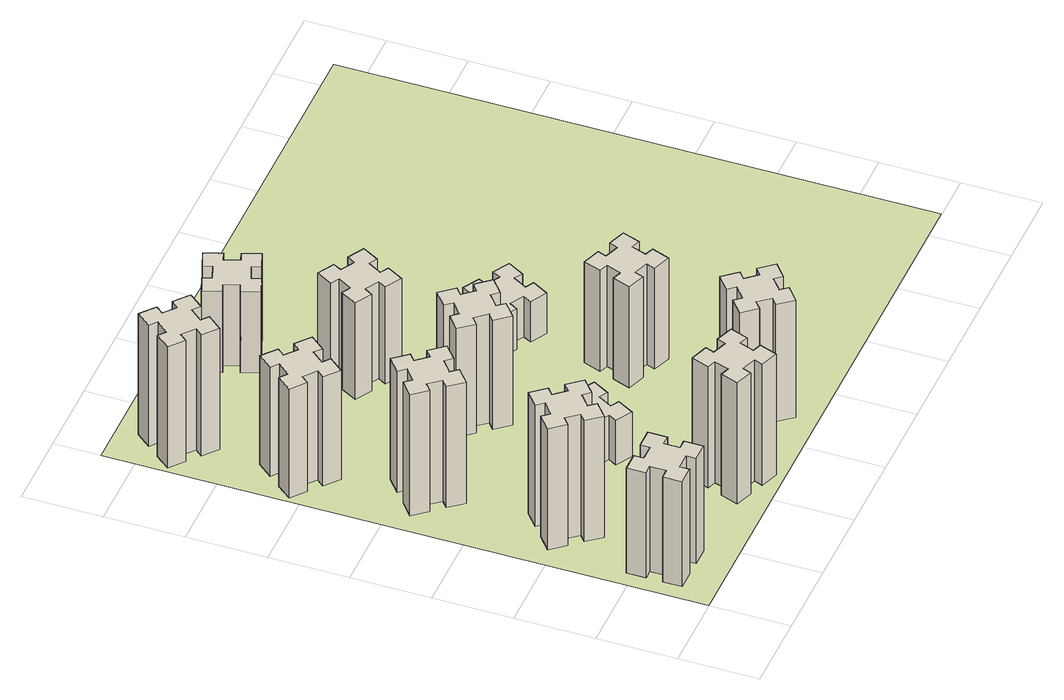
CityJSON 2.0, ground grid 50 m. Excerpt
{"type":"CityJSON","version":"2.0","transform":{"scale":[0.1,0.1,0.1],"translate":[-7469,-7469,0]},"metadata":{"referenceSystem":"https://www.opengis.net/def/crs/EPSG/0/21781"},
"CityObjects":{
"building1":{"type":"Building","attributes":{"class":"1000","function":"1000","usage":"1000","yearOfConstruction":2016,"roofType":"1000","measuredHeight":78,"storeysAboveGround":30,"storeysBelowGround":0},"geometry":[{"type":"Solid","lod":"1","boundaries":[[[[0,1,2,3,4,5,6,7,8,9,10,11,12,13,14,15,16,17,18,19]],[[17,16,20,21]],[[16,15,22,20]],[[15,14,23,22]],[[14,13,24,23]],[[13,12,25,24]],[[12,11,26,25]],[[11,10,27,26]],[[10,9,28,27]],[[9,8,29,28]],[[8,7,30,29]],[[7,6,31,30]],[[6,5,32,31]],[[5,4,33,32]],[[4,3,34,33]],[[3,2,35,34]],[[2,1,36,35]],[[1,0,37,36]],[[0,19,38,37]],[[19,18,39,38]],[[18,17,21,39]],[[24,25,26,27,28,29,30,31,32,33,34,35,36,37,38,39,21,20,22,23]]]]}]},
"building2":{"type":"Building","attributes":{"class":"1000","function":"1000","usage":"1000","yearOfConstruction":2016,"roofType":"1000","measuredHeight":90,"storeysAboveGround":30,"storeysBelowGround":0},"geometry":[{"type":"Solid","lod":"1","boundaries":[[[[40,41,42,43,44,45,46,47,48,49,50,51,52,53,54,55,56,57,58,59]],[[57,56,60,61]],[[56,55,62,60]],[[55,54,63,62]],[[54,53,64,63]],[[53,52,65,64]],[[52,51,66,65]],[[51,50,67,66]],[[50,49,68,67]],[[49,48,69,68]],[[48,47,70,69]],[[47,46,71,70]],[[46,45,72,71]],[[45,44,73,72]],[[44,43,74,73]],[[43,42,75,74]],[[42,41,76,75]],[[41,40,77,76]],[[40,59,78,77]],[[59,58,79,78]],[[58,57,61,79]],[[64,65,66,67,68,69,70,71,72,73,74,75,76,77,78,79,61,60,62,63]]]]}]},
"building3":{"type":"Building","attributes":{"class":"1000","function":"1000","usage":"1000","yearOfConstruction":2016,"roofType":"1000","measuredHeight":90,"storeysAboveGround":30,"storeysBelowGround":0},"geometry":[{"type":"Solid","lod":"1","boundaries":[[[[80,81,82,83,84,85,86,87,88,89,90,91,92,93,94,95,96,97,98,99]],[[97,96,100,101]],[[96,95,102,100]],[[95,94,103,102]],[[94,93,104,103]],[[93,92,105,104]],[[92,91,106,105]],[[91,90,107,106]],[[90,89,108,107]],[[89,88,109,108]],[[88,87,110,109]],[[87,86,111,110]],[[86,85,112,111]],[[85,84,113,112]],[[84,83,114,113]],[[83,82,115,114]],[[82,81,116,115]],[[81,80,117,116]],[[80,99,118,117]],[[99,98,119,118]],[[98,97,101,119]],[[104,105,106,107,108,109,110,111,112,113,114,115,116,117,118,119,101,100,102,103]]]]}]},
"building4":{"type":"Building","attributes":{"class":"1000","function":"1000","usage":"1000","yearOfConstruction":2016,"roofType":"1000","measuredHeight":81,"storeysAboveGround":30,"storeysBelowGround":0},"geometry":[{"type":"Solid","lod":"1","boundaries":[[[[120,121,122,123,124,125,126,127,128,129,130,131,132,133,134,135,136,137,138,139]],[[137,136,140,141]],[[136,135,142,140]],[[135,134,143,142]],[[134,133,144,143]],[[133,132,145,144]],[[132,131,146,145]],[[131,130,147,146]],[[130,129,148,147]],[[129,128,149,148]],[[128,127,150,149]],[[127,126,151,150]],[[126,125,152,151]],[[125,124,153,152]],[[124,123,154,153]],[[123,122,155,154]],[[122,121,156,155]],[[121,120,157,156]],[[120,139,158,157]],[[139,138,159,158]],[[138,137,141,159]],[[144,145,146,147,148,149,150,151,152,153,154,155,156,157,158,159,141,140,142,143]]]]}]},
"building5":{"type":"Building","attributes":{"class":"1000","function":"1000","usage":"1000","yearOfConstruction":2016,"roofType":"1000","measuredHeight":90,"storeysAboveGround":30,"storeysBelowGround":0},"geometry":[{"type":"Solid","lod":"1","boundaries":[[[[160,161,162,163,164,165,166,167,168,169,170,171,172,173,174,175,176,177,178,179]],[[177,176,180,181]],[[176,175,182,180]],[[175,174,183,182]],[[174,173,184,183]],[[173,172,185,184]],[[172,171,186,185]],[[171,170,187,186]],[[170,169,188,187]],[[169,168,189,188]],[[168,167,190,189]],[[167,166,191,190]],[[166,165,192,191]],[[165,164,193,192]],[[164,163,194,193]],[[163,162,195,194]],[[162,161,196,195]],[[161,160,197,196]],[[160,179,198,197]],[[179,178,199,198]],[[178,177,181,199]],[[184,185,186,187,188,189,190,191,192,193,194,195,196,197,198,199,181,180,182,183]]]]}]},
"building6":{"type":"Building","attributes":{"class":"1000","function":"1000","usage":"1000","yearOfConstruction":2016,"roofType":"1000","measuredHeight":90,"storeysAboveGround":30,"storeysBelowGround":0},"geometry":[{"type":"Solid","lod":"1","boundaries":[[[[200,201,202,203,204,205,206,207,208,209,210,211,212,213,214,215,216,217,218,219]],[[217,216,220,221]],[[216,215,222,220]],[[215,214,223,222]],[[214,213,224,223]],[[213,212,225,224]],[[212,211,226,225]],[[211,210,227,226]],[[210,209,228,227]],[[209,208,229,228]],[[208,207,230,229]],[[207,206,231,230]],[[206,205,232,231]],[[205,204,233,232]],[[204,203,234,233]],[[203,202,235,234]],[[202,201,236,235]],[[201,200,237,236]],[[200,219,238,237]],[[219,218,239,238]],[[218,217,221,239]],[[224,225,226,227,228,229,230,231,232,233,234,235,236,237,238,239,221,220,222,223]]]]}]},
"building7":{"type":"Building","attributes":{"class":"1000","function":"1000","usage":"1000","yearOfConstruction":2016,"roofType":"1000","measuredHeight":33,"storeysAboveGround":30,"storeysBelowGround":0},"geometry":[{"type":"Solid","lod":"1","boundaries":[[[[240,241,242,243,244,245,246,247,248,249,250,251,252,253,254,255,256,257,258,259]],[[257,256,260,261]],[[256,255,262,260]],[[255,254,263,262]],[[254,253,264,263]],[[253,252,265,264]],[[252,251,266,265]],[[251,250,267,266]],[[250,249,268,267]],[[249,248,269,268]],[[248,247,270,269]],[[247,246,271,270]],[[246,245,272,271]],[[245,244,273,272]],[[244,243,274,273]],[[243,242,275,274]],[[242,241,276,275]],[[241,240,277,276]],[[240,259,278,277]],[[259,258,279,278]],[[258,257,261,279]],[[264,265,266,267,268,269,270,271,272,273,274,275,276,277,278,279,261,260,262,263]]]]}]},
"building8":{"type":"Building","attributes":{"class":"1000","function":"1000","usage":"1000","yearOfConstruction":2016,"roofType":"1000","measuredHeight":81,"storeysAboveGround":30,"storeysBelowGround":0},"geometry":[{"type":"Solid","lod":"1","boundaries":[[[[280,281,282,283,284,285,286,287,288,289,290,291,292,293,294,295,296,297,298,299]],[[297,296,300,301]],[[296,295,302,300]],[[295,294,303,302]],[[294,293,304,303]],[[293,292,305,304]],[[292,291,306,305]],[[291,290,307,306]],[[290,289,308,307]],[[289,288,309,308]],[[288,287,310,309]],[[287,286,311,310]],[[286,285,312,311]],[[285,284,313,312]],[[284,283,314,313]],[[283,282,315,314]],[[282,281,316,315]],[[281,280,317,316]],[[280,299,318,317]],[[299,298,319,318]],[[298,297,301,319]],[[304,305,306,307,308,309,310,311,312,313,314,315,316,317,318,319,301,300,302,303]]]]}]},
"building9":{"type":"Building","attributes":{"class":"1000","function":"1000","usage":"1000","yearOfConstruction":2016,"roofType":"1000","measuredHeight":87,"storeysAboveGround":30,"storeysBelowGround":0},"geometry":[{"type":"Solid","lod":"1","boundaries":[[[[320,321,322,323,324,325,326,327,328,329,330,331,332,333,334,335,336,337,338,339]],[[337,336,340,341]],[[336,335,342,340]],[[335,334,343,342]],[[334,333,344,343]],[[333,332,345,344]],[[332,331,346,345]],[[331,330,347,346]],[[330,329,348,347]],[[329,328,349,348]],[[328,327,350,349]],[[327,326,351,350]],[[326,325,352,351]],[[325,324,353,352]],[[324,323,354,353]],[[323,322,355,354]],[[322,321,356,355]],[[321,320,357,356]],[[320,339,358,357]],[[339,338,359,358]],[[338,337,341,359]],[[344,345,346,347,348,349,350,351,352,353,354,355,356,357,358,359,341,340,342,343]]]]}]},
"building10":{"type":"Building","attributes":{"class":"1000","function":"1000","usage":"1000","yearOfConstruction":2016,"roofType":"1000","measuredHeight":72,"storeysAboveGround":30,"storeysBelowGround":0},"geometry":[{"type":"Solid","lod":"1","boundaries":[[[[360,361,362,363,364,365,366,367,368,369,370,371,372,373,374,375,376,377,378,379]],[[377,376,380,381]],[[376,375,382,380]],[[375,374,383,382]],[[374,373,384,383]],[[373,372,385,384]],[[372,371,386,385]],[[371,370,387,386]],[[370,369,388,387]],[[369,368,389,388]],[[368,367,390,389]],[[367,366,391,390]],[[366,365,392,391]],[[365,364,393,392]],[[364,363,394,393]],[[363,362,395,394]],[[362,361,396,395]],[[361,360,397,396]],[[360,379,398,397]],[[379,378,399,398]],[[378,377,381,399]],[[384,385,386,387,388,389,390,391,392,393,394,395,396,397,398,399,381,380,382,383]]]]}]},
"building11":{"type":"Building","attributes":{"class":"1000","function":"1000","usage":"1000","yearOfConstruction":2016,"roofType":"1000","measuredHeight":60,"storeysAboveGround":30,"storeysBelowGround":0},"geometry":[{"type":"Solid","lod":"1","boundaries":[[[[400,401,402,403,404,405,406,407,408,409,410,411,412,413,414,415,416,417,418,419]],[[417,416,420,421]],[[416,415,422,420]],[[415,414,423,422]],[[414,413,424,423]],[[413,412,425,424]],[[412,411,426,425]],[[411,410,427,426]],[[410,409,428,427]],[[409,408,429,428]],[[408,407,430,429]],[[407,406,431,430]],[[406,405,432,431]],[[405,404,433,432]],[[404,403,434,433]],[[403,402,435,434]],[[402,401,436,435]],[[401,400,437,436]],[[400,419,438,437]],[[419,418,439,438]],[[418,417,421,439]],[[424,425,426,427,428,429,430,431,432,433,434,435,436,437,438,439,421,420,422,423]]]]}]},
"building12":{"type":"Building","attributes":{"class":"1000","function":"1000","usage":"1000","yearOfConstruction":2016,"roofType":"1000","measuredHeight":75,"storeysAboveGround":30,"storeysBelowGround":0},"geometry":[{"type":"Solid","lod":"1","boundaries":[[[[440,441,442,443,444,445,446,447,448,449,450,451,452,453,454,455,456,457,458,459]],[[457,456,460,461]],[[456,455,462,460]],[[455,454,463,462]],[[454,453,464,463]],[[453,452,465,464]],[[452,451,466,465]],[[451,450,467,466]],[[450,449,468,467]],[[449,448,469,468]],[[448,447,470,469]],[[447,446,471,470]],[[446,445,472,471]],[[445,444,473,472]],[[444,443,474,473]],[[443,442,475,474]],[[442,441,476,475]],[[441,440,477,476]],[[440,459,478,477]],[[459,458,479,478]],[[458,457,461,479]],[[464,465,466,467,468,469,470,471,472,473,474,475,476,477,478,479,461,460,462,463]]]]}]},
"building13":{"type":"Building","attributes":{"class":"1000","function":"1000","usage":"1000","yearOfConstruction":2016,"roofType":"1000","measuredHeight":30,"storeysAboveGround":30,"storeysBelowGround":0},"geometry":[{"type":"Solid","lod":"1","boundaries":[[[[480,481,482,483,484,485,486,487,488,489,490,491,492,493,494,495,496,497,498,499]],[[497,496,500,501]],[[496,495,502,500]],[[495,494,503,502]],[[494,493,504,503]],[[493,492,505,504]],[[492,491,506,505]],[[491,490,507,506]],[[490,489,508,507]],[[489,488,509,508]],[[488,487,510,509]],[[487,486,511,510]],[[486,485,512,511]],[[485,484,513,512]],[[484,483,514,513]],[[483,482,515,514]],[[482,481,516,515]],[[481,480,517,516]],[[480,499,518,517]],[[499,498,519,518]],[[498,497,501,519]],[[504,505,506,507,508,509,510,511,512,513,514,515,516,517,518,519,501,500,502,503]]]]}]},
"landuse1":{"type":"LandUse","attributes":{"name":"plot1","function":"1010"},"geometry":[{"type":"MultiSurface","lod":"1","boundaries":[[[520,521,522,523]]]}]}
},
"vertices":[
[165,425,0],[165,325,0],[105,325,0],[105,205,0],[225,205,0],[225,265,0],[325,265,0],[325,205,0],[445,205,0],[445,325,0],[385,325,0],[385,425,0],[445,425,0],[445,545,0],[325,545,0],[325,485,0],[225,485,0],[225,545,0],[105,545,0],[105,425,0],[225,485,780],[225,545,780],[325,485,780],[325,545,780],[445,545,780],[445,425,780],[385,425,780],[385,325,780],[445,325,780],[445,205,780],[325,205,780],[325,265,780],[225,265,780],[225,205,780],[105,205,780],[105,325,780],[165,325,780],[165,425,780],[105,425,780],[105,545,780],
[492,1048,0],[427,1124,0],[473,1163,0],[396,1255,0],[304,1178,0],[343,1132,0],[266,1067,0],[228,1113,0],[136,1036,0],[213,944,0],[259,983,0],[323,906,0],[277,868,0],[354,776,0],[446,853,0],[408,899,0],[484,963,0],[523,917,0],[615,994,0],[538,1086,0],[484,963,900],[523,917,900],[408,899,900],[446,853,900],[354,776,900],[277,868,900],[323,906,900],[259,983,900],[213,944,900],[136,1036,900],[228,1113,900],[266,1067,900],[343,1132,900],[304,1178,900],[396,1255,900],[473,1163,900],[427,1124,900],[492,1048,900],[538,1086,900],[615,994,900],
[492,1888,0],[427,1964,0],[473,2003,0],[396,2095,0],[304,2018,0],[343,1972,0],[266,1907,0],[228,1953,0],[136,1876,0],[213,1784,0],[259,1823,0],[323,1746,0],[277,1708,0],[354,1616,0],[446,1693,0],[408,1739,0],[484,1803,0],[523,1757,0],[615,1834,0],[538,1926,0],[484,1803,900],[523,1757,900],[408,1739,900],[446,1693,900],[354,1616,900],[277,1708,900],[323,1746,900],[259,1823,900],[213,1784,900],[136,1876,900],[228,1953,900],[266,1907,900],[343,1972,900],[304,2018,900],[396,2095,900],[473,2003,900],[427,1964,900],[492,1888,900],[538,1926,900],[615,1834,900],
[384,2647,0],[308,2712,0],[346,2758,0],[254,2835,0],[177,2743,0],[223,2704,0],[159,2628,0],[113,2666,0],[36,2574,0],[128,2497,0],[166,2543,0],[243,2479,0],[204,2433,0],[296,2356,0],[373,2448,0],[327,2486,0],[392,2563,0],[438,2524,0],[515,2616,0],[423,2693,0],[392,2563,810],[438,2524,810],[327,2486,810],[373,2448,810],[296,2356,810],[204,2433,810],[243,2479,810],[166,2543,810],[128,2497,810],[36,2574,810],[113,2666,810],[159,2628,810],[223,2704,810],[177,2743,810],[254,2835,810],[346,2758,810],[308,2712,810],[384,2647,810],[423,2693,810],[515,2616,810],
[1029,360,0],[995,266,0],[939,287,0],[897,174,0],[1010,133,0],[1031,189,0],[1125,155,0],[1104,99,0],[1217,57,0],[1258,170,0],[1202,191,0],[1236,285,0],[1292,264,0],[1333,377,0],[1220,418,0],[1200,362,0],[1106,396,0],[1127,452,0],[1014,493,0],[973,380,0],[1106,396,900],[1127,452,900],[1200,362,900],[1220,418,900],[1333,377,900],[1292,264,900],[1236,285,900],[1202,191,900],[1258,170,900],[1217,57,900],[1104,99,900],[1125,155,900],[1031,189,900],[1010,133,900],[897,174,900],[939,287,900],[995,266,900],[1029,360,900],[973,380,900],[1014,493,900],
[384,3387,0],[308,3452,0],[346,3498,0],[254,3575,0],[177,3483,0],[223,3444,0],[159,3368,0],[113,3406,0],[36,3314,0],[128,3237,0],[166,3283,0],[243,3219,0],[204,3173,0],[296,3096,0],[373,3188,0],[327,3226,0],[392,3303,0],[438,3264,0],[515,3356,0],[423,3433,0],[392,3303,900],[438,3264,900],[327,3226,900],[373,3188,900],[296,3096,900],[204,3173,900],[243,3219,900],[166,3283,900],[128,3237,900],[36,3314,900],[113,3406,900],[159,3368,900],[223,3444,900],[177,3483,900],[254,3575,900],[346,3498,900],[308,3452,900],[384,3387,900],[423,3433,900],[515,3356,900],
[1086,1017,0],[1136,1104,0],[1188,1074,0],[1248,1178,0],[1144,1238,0],[1114,1186,0],[1027,1236,0],[1057,1288,0],[953,1348,0],[893,1244,0],[945,1214,0],[895,1127,0],[843,1157,0],[783,1053,0],[887,993,0],[917,1045,0],[1004,995,0],[974,943,0],[1078,883,0],[1138,987,0],[1004,995,330],[974,943,330],[917,1045,330],[887,993,330],[783,1053,330],[843,1157,330],[895,1127,330],[945,1214,330],[893,1244,330],[953,1348,330],[1057,1288,330],[1027,1236,330],[1114,1186,330],[1144,1238,330],[1248,1178,330],[1188,1074,330],[1136,1104,330],[1086,1017,330],[1138,987,330],[1078,883,330],
[1083,1972,0],[1006,1907,0],[968,1953,0],[876,1876,0],[953,1784,0],[999,1823,0],[1063,1746,0],[1017,1708,0],[1094,1616,0],[1186,1693,0],[1148,1739,0],[1224,1803,0],[1263,1757,0],[1355,1834,0],[1278,1926,0],[1232,1888,0],[1167,1964,0],[1213,2003,0],[1136,2095,0],[1044,2018,0],[1167,1964,810],[1213,2003,810],[1232,1888,810],[1278,1926,810],[1355,1834,810],[1263,1757,810],[1224,1803,810],[1148,1739,810],[1186,1693,810],[1094,1616,810],[1017,1708,810],[1063,1746,810],[999,1823,810],[953,1784,810],[876,1876,810],[968,1953,810],[1006,1907,810],[1083,1972,810],[1044,2018,810],[1136,2095,810],
[1639,343,0],[1703,266,0],[1657,228,0],[1734,136,0],[1826,213,0],[1788,259,0],[1864,323,0],[1903,277,0],[1995,354,0],[1918,446,0],[1872,408,0],[1807,484,0],[1853,523,0],[1776,615,0],[1684,538,0],[1723,492,0],[1646,427,0],[1608,473,0],[1516,396,0],[1593,304,0],[1646,427,870],[1608,473,870],[1723,492,870],[1684,538,870],[1776,615,870],[1853,523,870],[1807,484,870],[1872,408,870],[1918,446,870],[1995,354,870],[1903,277,870],[1864,323,870],[1788,259,870],[1826,213,870],[1734,136,870],[1657,228,870],[1703,266,870],[1639,343,870],[1593,304,870],[1516,396,870],
[1117,2525,0],[1204,2475,0],[1174,2423,0],[1278,2363,0],[1338,2467,0],[1286,2497,0],[1336,2584,0],[1388,2554,0],[1448,2658,0],[1344,2718,0],[1314,2666,0],[1227,2716,0],[1257,2768,0],[1153,2828,0],[1093,2724,0],[1145,2694,0],[1095,2607,0],[1043,2637,0],[983,2533,0],[1087,2473,0],[1095,2607,720],[1043,2637,720],[1145,2694,720],[1093,2724,720],[1153,2828,720],[1257,2768,720],[1227,2716,720],[1314,2666,720],[1344,2718,720],[1448,2658,720],[1388,2554,720],[1336,2584,720],[1286,2497,720],[1338,2467,720],[1278,2363,720],[1174,2423,720],[1204,2475,720],[1117,2525,720],[1087,2473,720],[983,2533,720],
[1125,3456,0],[1031,3422,0],[1010,3478,0],[897,3437,0],[939,3324,0],[995,3345,0],[1029,3251,0],[973,3230,0],[1014,3117,0],[1127,3159,0],[1106,3215,0],[1200,3249,0],[1220,3193,0],[1333,3234,0],[1292,3347,0],[1236,3326,0],[1202,3420,0],[1258,3440,0],[1217,3553,0],[1104,3512,0],[1202,3420,600],[1258,3440,600],[1236,3326,600],[1292,3347,600],[1333,3234,600],[1220,3193,600],[1200,3249,600],[1106,3215,600],[1127,3159,600],[1014,3117,600],[973,3230,600],[1029,3251,600],[995,3345,600],[939,3324,600],[897,3437,600],[1010,3478,600],[1031,3422,600],[1125,3456,600],[1104,3512,600],[1217,3553,600],
[1769,1300,0],[1735,1206,0],[1679,1227,0],[1637,1114,0],[1750,1073,0],[1771,1129,0],[1865,1095,0],[1844,1039,0],[1957,997,0],[1998,1110,0],[1942,1131,0],[1976,1225,0],[2032,1204,0],[2073,1317,0],[1960,1358,0],[1940,1302,0],[1846,1336,0],[1867,1392,0],[1754,1433,0],[1713,1320,0],[1846,1336,750],[1867,1392,750],[1940,1302,750],[1960,1358,750],[2073,1317,750],[2032,1204,750],[1976,1225,750],[1942,1131,750],[1998,1110,750],[1957,997,750],[1844,1039,750],[1865,1095,750],[1771,1129,750],[1750,1073,750],[1637,1114,750],[1679,1227,750],[1735,1206,750],[1769,1300,750],[1713,1320,750],[1754,1433,750],
[1785,2054,0],[1735,1967,0],[1683,1997,0],[1623,1893,0],[1727,1833,0],[1757,1885,0],[1844,1835,0],[1814,1783,0],[1918,1723,0],[1978,1827,0],[1926,1857,0],[1976,1944,0],[2028,1914,0],[2088,2018,0],[1984,2078,0],[1954,2026,0],[1867,2076,0],[1897,2128,0],[1793,2188,0],[1733,2084,0],[1867,2076,300],[1897,2128,300],[1954,2026,300],[1984,2078,300],[2088,2018,300],[2028,1914,300],[1976,1944,300],[1926,1857,300],[1978,1827,300],[1918,1723,300],[1814,1783,300],[1844,1835,300],[1757,1885,300],[1727,1833,300],[1623,1893,300],[1683,1997,300],[1735,1967,300],[1785,2054,300],[1733,2084,300],[1793,2188,300],
[5,3705,0],[3705,3705,0],[3705,5,0],[5,5,0]
]}
